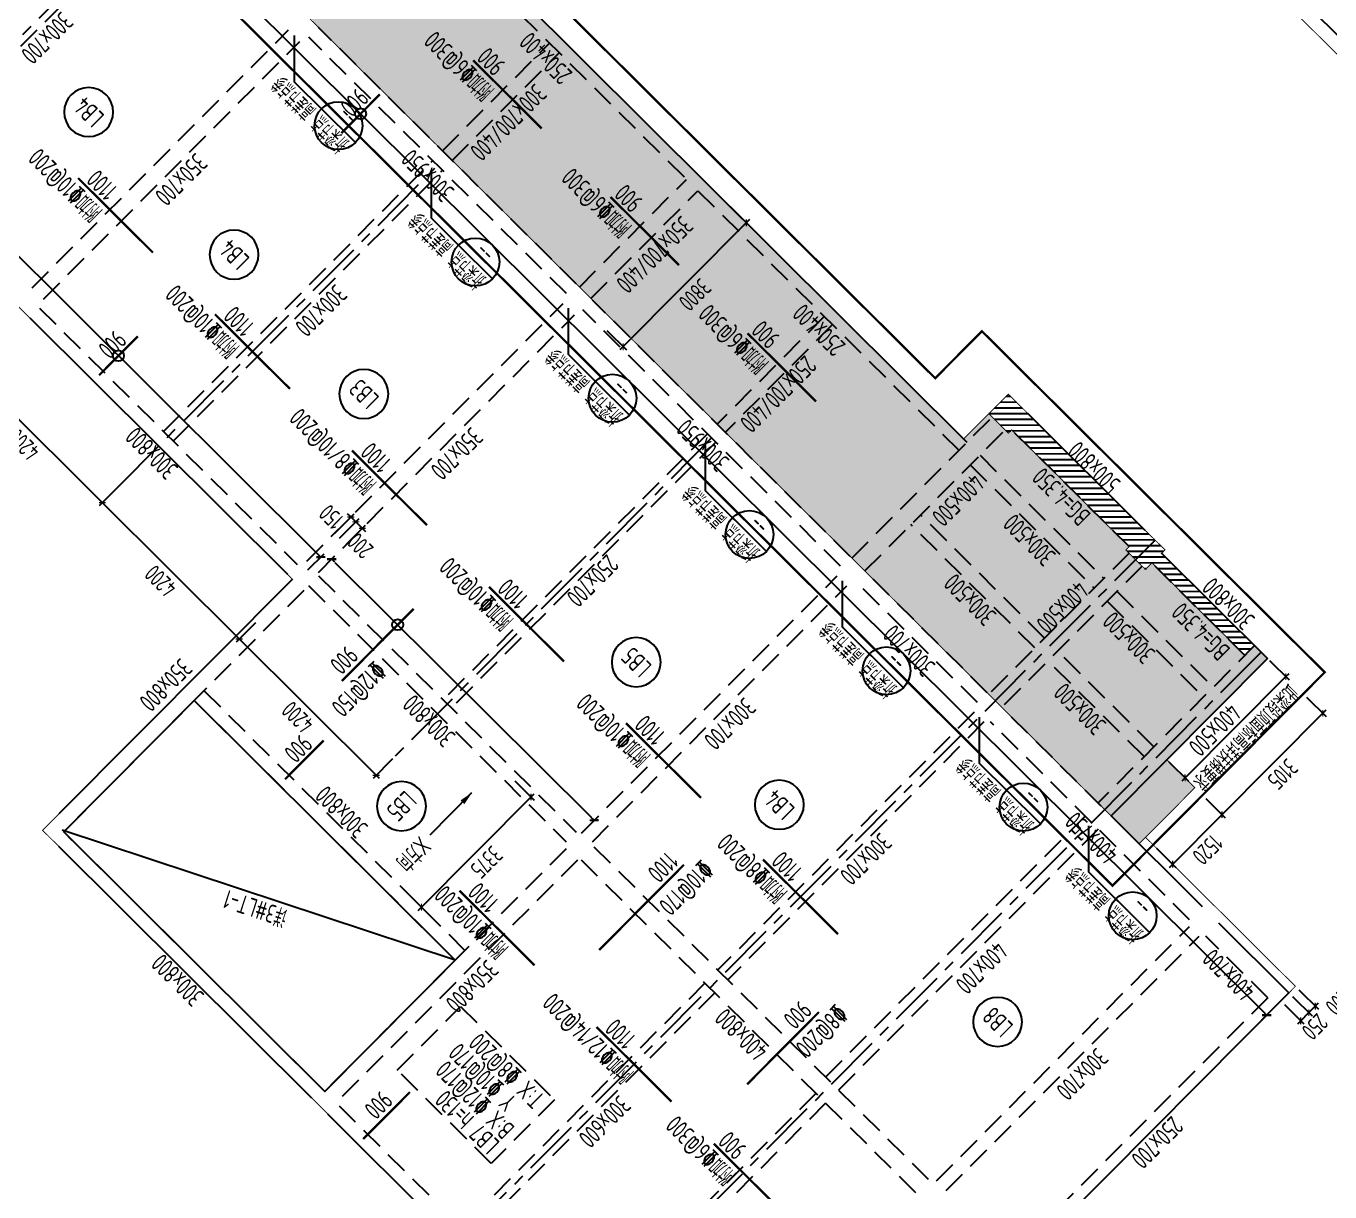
# Model space of a CAD drawing. Extents: x 517450926 to 520131079, y 3499134486 to 3500888201.
# Drawn here: x 518695561 to 518723905, y 3500083358 to 3500108693 of the extents above; entities that cross this region are included whole.
import ezdxf
from ezdxf.enums import TextEntityAlignment as Align

# ---------------------------------------------------------------- set-up
doc = ezdxf.new("R2010")
doc.units = 0
doc.header["$LTSCALE"] = 1000
doc.header["$MEASUREMENT"] = 0
doc.linetypes.add('CENTER', pattern=[2, 1.25, -0.25, 0.25, -0.25])
doc.linetypes.add('DASHED', pattern=[0.75, 0.5, -0.25])
doc.layers.get('0').update_dxf_attribs({"linetype": 'CONTINUOUS'})
doc.layers.get('Defpoints').update_dxf_attribs({"color": 2, "linetype": 'CONTINUOUS'})
for name, color, linetype in [('S_AXIS', 8, 'CENTER'), ('S_AXIS_DIMS', 3, 'CONTINUOUS'), ('S_BEAM', 4, 'DASHED'), ('S_BEAM_SECD_TEXT_HORZ', 9, 'CONTINUOUS'), ('S_BEAM_TEXT_HORZ', 7, 'CONTINUOUS'), ('S_BEAM_TEXT_VERT', 41, 'CONTINUOUS'), ('S_FLOR_TEXT', 51, 'CONTINUOUS'), ('S_INDX', 11, 'CONTINUOUS'), ('S_PLAN_HACH', 254, 'CONTINUOUS'), ('S_PLAN_REIN', 1, 'CONTINUOUS'), ('S_PLAN_THIK', 6, 'CONTINUOUS'), ('S_STAR', 243, 'CONTINUOUS')]:
    doc.layers.add(name, color=color, linetype=linetype)
doc.styles.add('TH-STYLE1', font='Tssdeng.shx', dxfattribs={"width": 0.7, "bigfont": 'Tssdchn.shx'})
doc.styles.add('TH-STYLE3', font='tssdeng.shx', dxfattribs={"width": 0.7, "bigfont": 'tssdchn.shx'})
doc.styles.add('样式 1', font='Tssdeng.shx', dxfattribs={"width": 0.7, "bigfont": 'Tssdchn.shx'})
doc.dimstyles.new('TSSD_100_100', dxfattribs={"dimtxt": 375, "dimasz": 100, "dimexe": 100, "dimexo": 0, "dimgap": 125, "dimtad": 1, "dimdec": 1, "dimdsep": 46, "dimtxsty": 'TH-STYLE3', "dimblk": 'ARCHTICK', "dimcen": -100, "dimdle": 100, "dimclrt": 7, "dimadec": 0, "dimazin": 0, "dimtfac": 1, "dimtdec": 1, "dimtix": 1, "dimtmove": 2, "dimatfit": 3, "dimldrblk": 'ARCHTICK', "dimfxl": 500, "dimfxlon": 1, "dimtolj": 1, "dimtzin": 0, "dimarcsym": 0})
doc.dimstyles.new('TSSD_100_100$0', dxfattribs={"dimtxt": 300, "dimasz": 100, "dimexe": 100, "dimexo": 250, "dimgap": 100, "dimtad": 1, "dimdec": 0, "dimzin": 0, "dimdsep": 46, "dimtxsty": 'TH-STYLE3', "dimblk": '_tsdbk', "dimcen": 0, "dimdle": 100, "dimclrt": 7, "dimadec": 1, "dimazin": 0, "dimtfac": 1, "dimtdec": 0, "dimtix": 1, "dimtmove": 2, "dimatfit": 3, "dimldrblk": '_tsdbk', "dimfxl": 1, "dimtolj": 1, "dimtzin": 0, "dimarcsym": 0})

# ---------------------------------------------------------------- blocks, each defined once
blk = doc.blocks.new('_ArchTick')
at = {"color": 0, "const_width": 0.25}
blk.add_lwpolyline([(-0.53, -0.53), (0.53, 0.53)], dxfattribs=at)
blk = doc.blocks.new('*D78')
at = {"layer": 'Defpoints', "color": 0, "linetype": 'ByBlock', "transparency": 16777216}
for p in [(518700698, 3500095878), (518700196, 3500095374), (518703676, 3500092917)]:
    blk.add_point(p, dxfattribs=at)
at = {"layer": 'S_AXIS_DIMS', "color": 0, "linetype": 'ByBlock', "lineweight": -2, "transparency": 16777216}
for p, q in [((518700549, 3500095728), (518700126, 3500095303)), ((518703245, 3500092342), (518700125, 3500095444)), ((518703527, 3500092767), (518703104, 3500092341))]:
    blk.add_line(p, q, dxfattribs=at)
at = {"layer": 'S_AXIS_DIMS', "color": 0, "linetype": 'ByBlock', "lineweight": -2, "transparency": 16777216, "xscale": 100, "yscale": 100, "zscale": 100}
for p, rotation in [((518700196, 3500095374), 135.1572922653654), ((518703174, 3500092412), 315.1572922653655)]:
    blk.add_blockref('_ArchTick', p, dxfattribs=dict(at, rotation=rotation))
at = {"layer": 'S_AXIS_DIMS', "color": 7, "linetype": 'ByBlock', "transparency": 16777216, "insert": (518701465, 3500093672), "char_height": 375, "attachment_point": 5, "rotation": 135.1573, "style": 'TH-STYLE3'}
blk.add_mtext('\\A1;4200', dxfattribs=at)
blk = doc.blocks.new('*D79')
at = {"layer": 'Defpoints', "color": 0, "linetype": 'ByBlock', "transparency": 16777216}
for p in [(518697720, 3500098840), (518697218, 3500098336), (518700698, 3500095878)]:
    blk.add_point(p, dxfattribs=at)
at = {"layer": 'S_AXIS_DIMS', "color": 0, "linetype": 'ByBlock', "lineweight": -2, "transparency": 16777216}
for p, q in [((518697571, 3500098690), (518697148, 3500098265)), ((518700267, 3500095303), (518697147, 3500098406)), ((518700549, 3500095728), (518700126, 3500095303))]:
    blk.add_line(p, q, dxfattribs=at)
at = {"layer": 'S_AXIS_DIMS', "color": 0, "linetype": 'ByBlock', "lineweight": -2, "transparency": 16777216, "xscale": 100, "yscale": 100, "zscale": 100}
for p, rotation in [((518697218, 3500098336), 135.1572922653654), ((518700196, 3500095374), 315.1572922653655)]:
    blk.add_blockref('_ArchTick', p, dxfattribs=dict(at, rotation=rotation))
at = {"layer": 'S_AXIS_DIMS', "color": 7, "linetype": 'ByBlock', "transparency": 16777216, "insert": (518698487, 3500096633), "char_height": 375, "attachment_point": 5, "rotation": 135.1573, "style": 'TH-STYLE3'}
blk.add_mtext('\\A1;4200', dxfattribs=at)
blk = doc.blocks.new('*D80')
at = {"layer": 'Defpoints', "color": 0, "linetype": 'ByBlock', "transparency": 16777216}
for p in [(518694742, 3500101802), (518694240, 3500101297), (518697720, 3500098840)]:
    blk.add_point(p, dxfattribs=at)
at = {"layer": 'S_AXIS_DIMS', "color": 0, "linetype": 'ByBlock', "lineweight": -2, "transparency": 16777216}
for p, q in [((518694593, 3500101652), (518694170, 3500101226)), ((518697289, 3500098265), (518694169, 3500101368)), ((518697571, 3500098690), (518697148, 3500098265))]:
    blk.add_line(p, q, dxfattribs=at)
at = {"layer": 'S_AXIS_DIMS', "color": 0, "linetype": 'ByBlock', "lineweight": -2, "transparency": 16777216, "xscale": 100, "yscale": 100, "zscale": 100}
for p, rotation in [((518694240, 3500101297), 135.1572922653654), ((518697218, 3500098336), 315.1572922653655)]:
    blk.add_blockref('_ArchTick', p, dxfattribs=dict(at, rotation=rotation))
at = {"layer": 'S_AXIS_DIMS', "color": 7, "linetype": 'ByBlock', "transparency": 16777216, "insert": (518695509, 3500099595), "char_height": 375, "attachment_point": 5, "rotation": 135.1573, "style": 'TH-STYLE3'}
blk.add_mtext('\\A1;4200', dxfattribs=at)
blk = doc.blocks.new('*D98')
at = {"layer": 'Defpoints', "color": 0, "linetype": 'ByBlock', "transparency": 16777216}
for p in [(518723012, 3500087684), (518722836, 3500087507), (518723445, 3500087254)]:
    blk.add_point(p, dxfattribs=at)
at = {"layer": 'S_AXIS_DIMS', "color": 0, "linetype": 'ByBlock', "lineweight": -2, "transparency": 16777216}
for p, q in [((518722914, 3500087430), (518723339, 3500087007)), ((518723090, 3500087607), (518723516, 3500087184)), ((518723269, 3500087077), (518723445, 3500087254)), ((518723445, 3500087254), (518723515, 3500087325)), ((518723269, 3500087077), (518723198, 3500087006))]:
    blk.add_line(p, q, dxfattribs=at)
at = {"layer": 'S_AXIS_DIMS', "color": 0, "linetype": 'ByBlock', "lineweight": -2, "transparency": 16777216, "xscale": 100, "yscale": 100, "zscale": 100}
for p, rotation in [((518723269, 3500087077), 45.15729226536542), ((518723445, 3500087254), 225.1572922653654)]:
    blk.add_blockref('_ArchTick', p, dxfattribs=dict(at, rotation=rotation))
at = {"layer": 'S_AXIS_DIMS', "color": 7, "linetype": 'ByBlock', "transparency": 16777216, "insert": (518723578, 3500086945), "char_height": 375, "attachment_point": 5, "rotation": 225.1573, "style": 'TH-STYLE3'}
blk.add_mtext('\\A1;250', dxfattribs=at)
blk = doc.blocks.new('*D99')
at = {"layer": 'Defpoints', "color": 0, "linetype": 'ByBlock', "transparency": 16777216}
for p in [(518720969, 3500092142), (518721559, 3500091555), (518719897, 3500091064)]:
    blk.add_point(p, dxfattribs=at)
at = {"layer": 'S_AXIS_DIMS', "color": 0, "linetype": 'ByBlock', "lineweight": -2, "transparency": 16777216}
for p, q in [((518721205, 3500091908), (518721630, 3500091485)), ((518720417, 3500090407), (518721630, 3500091626)), ((518720133, 3500090830), (518720558, 3500090407))]:
    blk.add_line(p, q, dxfattribs=at)
at = {"layer": 'S_AXIS_DIMS', "color": 0, "linetype": 'ByBlock', "lineweight": -2, "transparency": 16777216, "xscale": 100, "yscale": 100, "zscale": 100}
for p, rotation in [((518721559, 3500091555), 45.15729226536542), ((518720487, 3500090478), 225.1572922653654)]:
    blk.add_blockref('_ArchTick', p, dxfattribs=dict(at, rotation=rotation))
at = {"layer": 'S_AXIS_DIMS', "color": 7, "linetype": 'ByBlock', "transparency": 16777216, "insert": (518721245, 3500090796), "char_height": 375, "attachment_point": 5, "rotation": 225.1573, "style": 'TH-STYLE3'}
blk.add_mtext('\\A1;1520', dxfattribs=at)
blk = doc.blocks.new('*D100')
at = {"layer": 'Defpoints', "color": 0, "linetype": 'ByBlock', "transparency": 16777216}
for p in [(518702728, 3500097920), (518702228, 3500097417), (518702370, 3500097276)]:
    blk.add_point(p, dxfattribs=at)
at = {"layer": 'S_AXIS_DIMS', "color": 0, "linetype": 'ByBlock', "lineweight": -2, "transparency": 16777216}
for p, q in [((518702376, 3500097566), (518702799, 3500097991)), ((518702518, 3500097425), (518702941, 3500097850)), ((518702728, 3500097920), (518702658, 3500097991)), ((518702870, 3500097779), (518702728, 3500097920)), ((518702870, 3500097779), (518702941, 3500097709))]:
    blk.add_line(p, q, dxfattribs=at)
at = {"layer": 'S_AXIS_DIMS', "color": 0, "linetype": 'ByBlock', "lineweight": -2, "transparency": 16777216, "xscale": 100, "yscale": 100, "zscale": 100}
for p, rotation in [((518702728, 3500097920), 315.1572922653655), ((518702870, 3500097779), 135.1572922653654)]:
    blk.add_blockref('_ArchTick', p, dxfattribs=dict(at, rotation=rotation))
at = {"layer": 'S_AXIS_DIMS', "color": 7, "linetype": 'ByBlock', "transparency": 16777216, "insert": (518702826, 3500097400), "char_height": 375, "attachment_point": 5, "rotation": 135.1573, "style": 'TH-STYLE3'}
blk.add_mtext('\\A1;200', dxfattribs=at)
blk = doc.blocks.new('*D101')
at = {"layer": 'Defpoints', "color": 0, "linetype": 'ByBlock', "transparency": 16777216}
for p in [(518702622, 3500098026), (518702122, 3500097523), (518702228, 3500097417)]:
    blk.add_point(p, dxfattribs=at)
at = {"layer": 'S_AXIS_DIMS', "color": 0, "linetype": 'ByBlock', "lineweight": -2, "transparency": 16777216}
for p, q in [((518702270, 3500097671), (518702693, 3500098097)), ((518702376, 3500097566), (518702799, 3500097991)), ((518702622, 3500098026), (518702551, 3500098096)), ((518702728, 3500097920), (518702622, 3500098026)), ((518702728, 3500097920), (518702799, 3500097850))]:
    blk.add_line(p, q, dxfattribs=at)
at = {"layer": 'S_AXIS_DIMS', "color": 0, "linetype": 'ByBlock', "lineweight": -2, "transparency": 16777216, "xscale": 100, "yscale": 100, "zscale": 100}
for p, rotation in [((518702622, 3500098026), 315.1572922653655), ((518702728, 3500097920), 135.1572922653654)]:
    blk.add_blockref('_ArchTick', p, dxfattribs=dict(at, rotation=rotation))
at = {"layer": 'S_AXIS_DIMS', "color": 7, "linetype": 'ByBlock', "transparency": 16777216, "insert": (518702196, 3500098026), "char_height": 375, "attachment_point": 5, "rotation": 135.1573, "style": 'TH-STYLE3'}
blk.add_mtext('\\A1;150', dxfattribs=at)
blk = doc.blocks.new('*D133')
at = {"layer": 'Defpoints', "color": 0, "linetype": 'ByBlock', "transparency": 16777216}
for p in [(518705780, 3500092693), (518706538, 3500091940), (518703401, 3500090300)]:
    blk.add_point(p, dxfattribs=at)
at = {"layer": 'S_AXIS_DIMS', "color": 0, "linetype": 'ByBlock', "lineweight": -2, "transparency": 16777216}
for p, q in [((518706184, 3500092292), (518706609, 3500091869)), ((518704088, 3500089476), (518706609, 3500092010)), ((518703804, 3500089899), (518704229, 3500089476))]:
    blk.add_line(p, q, dxfattribs=at)
at = {"layer": 'S_AXIS_DIMS', "color": 0, "linetype": 'ByBlock', "lineweight": -2, "transparency": 16777216, "xscale": 100, "yscale": 100, "zscale": 100}
for p, rotation in [((518706538, 3500091940), 45.15729226536542), ((518704158, 3500089546), 225.1572922653654)]:
    blk.add_blockref('_ArchTick', p, dxfattribs=dict(at, rotation=rotation))
at = {"layer": 'S_AXIS_DIMS', "color": 7, "linetype": 'ByBlock', "transparency": 16777216, "insert": (518705570, 3500090523), "char_height": 375, "attachment_point": 5, "rotation": 225.1573, "style": 'TH-STYLE3'}
blk.add_mtext('\\A1;3375', dxfattribs=at)
blk = doc.blocks.new('*D142')
at = {"layer": 'Defpoints', "color": 0, "linetype": 'ByBlock', "transparency": 16777216}
for p in [(518723012, 3500087684), (518723153, 3500087826), (518723586, 3500087396)]:
    blk.add_point(p, dxfattribs=at)
at = {"layer": 'S_AXIS_DIMS', "color": 0, "linetype": 'ByBlock', "lineweight": -2, "transparency": 16777216}
for p, q in [((518723231, 3500087749), (518723657, 3500087326)), ((518723090, 3500087607), (518723516, 3500087184)), ((518723445, 3500087254), (518723586, 3500087396)), ((518723586, 3500087396), (518723656, 3500087467)), ((518723445, 3500087254), (518723374, 3500087183))]:
    blk.add_line(p, q, dxfattribs=at)
at = {"layer": 'S_AXIS_DIMS', "color": 0, "linetype": 'ByBlock', "lineweight": -2, "transparency": 16777216, "xscale": 100, "yscale": 100, "zscale": 100}
for p, rotation in [((518723586, 3500087396), 225.1572922653654), ((518723445, 3500087254), 45.15729226536542)]:
    blk.add_blockref('_ArchTick', p, dxfattribs=dict(at, rotation=rotation))
at = {"layer": 'S_AXIS_DIMS', "color": 7, "linetype": 'ByBlock', "transparency": 16777216, "insert": (518724087, 3500087475), "char_height": 375, "attachment_point": 5, "rotation": 225.1573, "style": 'TH-STYLE3'}
blk.add_mtext('\\A1;200', dxfattribs=at)
blk = doc.blocks.new('*D256')
at = {"layer": 'Defpoints', "color": 0, "transparency": 16777216}
for p in [(518722550, 3500094949), (518720361, 3500092747), (518721559, 3500091555)]:
    blk.add_point(p, dxfattribs=at)
at = {"layer": 'S_AXIS_DIMS', "color": 0, "lineweight": -2, "transparency": 16777216}
for p, q in [((518723394, 3500094110), (518723820, 3500093686)), ((518723819, 3500093828), (518721489, 3500091484)), ((518721205, 3500091908), (518721630, 3500091485))]:
    blk.add_line(p, q, dxfattribs=at)
at = {"layer": 'S_AXIS_DIMS', "color": 0, "lineweight": -2, "transparency": 16777216, "xscale": 100, "yscale": 100, "zscale": 100}
for p, rotation in [((518723749, 3500093757), 45.15729226536542), ((518721559, 3500091555), 225.1572922653654)]:
    blk.add_blockref('_ArchTick', p, dxfattribs=dict(at, rotation=rotation))
at = {"layer": 'S_AXIS_DIMS', "color": 7, "transparency": 16777216, "insert": (518722876, 3500092436), "char_height": 375, "attachment_point": 5, "rotation": 225.1573, "style": 'TH-STYLE3'}
blk.add_mtext('\\A1;3105', dxfattribs=at)
blk = doc.blocks.new('*D260')
at = {"layer": 'Defpoints', "color": 0, "transparency": 16777216}
for p in [(518710392, 3500105243), (518707712, 3500102549), (518708540, 3500101725)]:
    blk.add_point(p, dxfattribs=at)
at = {"layer": 'S_AXIS_DIMS', "color": 0, "lineweight": -2, "transparency": 16777216}
for p, q in [((518710865, 3500104772), (518711290, 3500104349)), ((518711290, 3500104490), (518708469, 3500101654)), ((518708185, 3500102078), (518708611, 3500101655))]:
    blk.add_line(p, q, dxfattribs=at)
at = {"layer": 'S_AXIS_DIMS', "color": 0, "lineweight": -2, "transparency": 16777216, "xscale": 100, "yscale": 100, "zscale": 100}
for p, rotation in [((518711219, 3500104419), 45.15729226536542), ((518708540, 3500101725), 225.1572922653654)]:
    blk.add_blockref('_ArchTick', p, dxfattribs=dict(at, rotation=rotation))
at = {"layer": 'S_AXIS_DIMS', "color": 7, "transparency": 16777216, "insert": (518710101, 3500102852), "char_height": 375, "attachment_point": 5, "rotation": 225.1573, "style": 'TH-STYLE3'}
blk.add_mtext('\\A1;3800', dxfattribs=at)
blk = doc.blocks.new('*D266')
at = {"layer": 'Defpoints', "color": 0, "transparency": 16777216}
for p in [(518669878, 3500184742), (518695991, 3500158014), (518696924, 3500157601, 0), (518691015, 3500152120, 0), (518751217, 3500103849)]:
    blk.add_point(p, dxfattribs=at)
at = {"layer": 'S_AXIS_DIMS', "color": 0, "lineweight": -2, "transparency": 16777216}
blk.add_arc((518697051, 3500157718), 1100, 135.1573, 222.8453, dxfattribs=at)
at = {"layer": 'S_AXIS_DIMS', "color": 0, "lineweight": -2, "transparency": 16777216, "xscale": 100, "yscale": 100, "zscale": 100}
for p, rotation in [((518696271, 3500158494), 45.15729226417032), ((518696244, 3500156970), 312.8453472668461)]:
    blk.add_blockref('_ArchTick', p, dxfattribs=dict(at, rotation=rotation))
at = {"layer": 'S_AXIS_DIMS', "color": 7, "transparency": 16777216, "insert": (518695638, 3500157743), "char_height": 375, "attachment_point": 5, "rotation": 89.0013, "style": 'TH-STYLE3'}
blk.add_mtext('\\A1;88°', dxfattribs=at)
blk = doc.blocks.new('*D386')
at = {"layer": 'Defpoints', "color": 0, "transparency": 16777216}
for p in [(518722550, 3500094949), (518722946, 3500094555), (518720077, 3500093029)]:
    blk.add_point(p, dxfattribs=at)
at = {"layer": 'S_AXIS_DIMS', "color": 0, "lineweight": -2, "transparency": 16777216}
for p, q in [((518722591, 3500094908), (518723017, 3500094485)), ((518720756, 3500092354), (518722946, 3500094555)), ((518722946, 3500094555), (518723016, 3500094626)), ((518720402, 3500092706), (518720827, 3500092283)), ((518720756, 3500092354), (518720686, 3500092283))]:
    blk.add_line(p, q, dxfattribs=at)
at = {"layer": 'S_AXIS_DIMS', "color": 0, "lineweight": -2, "transparency": 16777216, "xscale": 100, "yscale": 100, "zscale": 100}
for p, rotation in [((518722946, 3500094555), 225.1572922659514), ((518720756, 3500092354), 45.15729226595141)]:
    blk.add_blockref('_ArchTick', p, dxfattribs=dict(at, rotation=rotation))
at = {"layer": 'S_AXIS_DIMS', "color": 7, "transparency": 16777216, "insert": (518722073, 3500093234), "char_height": 375, "attachment_point": 5, "rotation": 225.1573, "style": 'TH-STYLE3'}
blk.add_mtext('\\A1;此梁段顶面标高详扶梯要求', dxfattribs=at)
blk = doc.blocks.new('*D498')
at = {"layer": 'Defpoints', "color": 0, "transparency": 16777216}
for p in [(518662479, 3500180254), (518666733, 3500175600), (518666797, 3500174850), (518662721, 3500168730), (518746350, 3500096842)]:
    blk.add_point(p, dxfattribs=at)
at = {"layer": 'S_AXIS_DIMS', "color": 0, "lineweight": -2, "transparency": 16777216}
blk.add_arc((518666889, 3500175868), 1022, 239.7176, 315.1573, dxfattribs=at)
at = {"layer": 'S_AXIS_DIMS', "color": 0, "lineweight": -2, "transparency": 16777216, "xscale": 100, "yscale": 100, "zscale": 100}
for p, rotation in [((518667613, 3500175147), 45.15729226334187), ((518666374, 3500174986), 149.7175679383983)]:
    blk.add_blockref('_ArchTick', p, dxfattribs=dict(at, rotation=rotation))
at = {"layer": 'S_AXIS_DIMS', "color": 7, "transparency": 16777216, "insert": (518667062, 3500174545), "char_height": 375, "attachment_point": 5, "rotation": 187.4374, "style": 'TH-STYLE3'}
blk.add_mtext('\\A1;75°', dxfattribs=at)
blk = doc.blocks.new('*D499')
at = {"layer": 'Defpoints', "color": 0, "transparency": 16777216}
for p in [(518668402, 3500186210), (518670997, 3500183206), (518671114, 3500182976), (518667305, 3500175877), (518752273, 3500102798)]:
    blk.add_point(p, dxfattribs=at)
at = {"layer": 'S_AXIS_DIMS', "color": 0, "lineweight": -2, "transparency": 16777216}
blk.add_arc((518671139, 3500183488), 512, 243.2611, 315.1573, dxfattribs=at)
at = {"layer": 'S_AXIS_DIMS', "color": 0, "lineweight": -2, "transparency": 16777216, "xscale": 100, "yscale": 100, "zscale": 100}
for p, rotation in [((518671502, 3500183127), 45.15729226431507), ((518670908, 3500183030), 153.2610552557729)]:
    blk.add_blockref('_ArchTick', p, dxfattribs=dict(at, rotation=rotation))
at = {"layer": 'S_AXIS_DIMS', "color": 7, "transparency": 16777216, "insert": (518671271, 3500182674), "char_height": 375, "attachment_point": 5, "rotation": 189.2092, "style": 'TH-STYLE3'}
blk.add_mtext('\\A1;72°', dxfattribs=at)
blk = doc.blocks.new('B-Num')
blk.add_circle((29, 399), 400)
at = {"style": 'TH-STYLE1', "width": 0.7, "flags": 8}
blk.add_attdef('LBN', text='', height=250, dxfattribs=at).set_placement((29, 278), align=Align.CENTER)
blk = doc.blocks.new('20200822.1758407')
at = {"layer": 'S_FLOR_TEXT'}
blk.add_line((-518314463, -3500149543), (-518314463, -3500150832), dxfattribs=at)
blk.add_lwpolyline([(-518314463, -3500150832, 0, 116, 0), (-518314463, -3500150536, 116, 116, 0)], format="xyseb", dxfattribs=at)
at = {"layer": 'S_FLOR_TEXT', "style": 'TH-STYLE3', "width": 0.7}
blk.add_text('X方向', height=400, rotation=90, dxfattribs=at).set_placement((-518314307, -3500149370))
blk = doc.blocks.new('_tsdbk')
blk.add_line((-1, 0), (0, 0))
at = {"const_width": 0.5}
blk.add_lwpolyline([(-0.7, -0.7), (0.7, 0.7)], dxfattribs=at)
blk = doc.blocks.new('*D502')
at = {"layer": 'Defpoints', "color": 0, "transparency": 16777216}
for p in [(518701749, 3500096652), (518707912, 3500091433), (518707457, 3500090975)]:
    blk.add_point(p, dxfattribs=at)
at = {"layer": 'S_FLOR_TEXT', "color": 0, "lineweight": -2, "transparency": 16777216}
for p, q in [((518701926, 3500096829), (518702275, 3500097181)), ((518702276, 3500097039), (518707842, 3500091504)), ((518707633, 3500091153), (518707983, 3500091504))]:
    blk.add_line(p, q, dxfattribs=at)
at = {"layer": 'S_FLOR_TEXT', "color": 0, "lineweight": -2, "transparency": 16777216, "xscale": 100, "yscale": 100, "zscale": 100}
for p, rotation in [((518702205, 3500097110), 135.1572922868484), ((518707912, 3500091433), 315.1572922868484)]:
    blk.add_blockref('_tsdbk', p, dxfattribs=dict(at, rotation=rotation))
blk = doc.blocks.new('*D515')
at = {"layer": 'Defpoints', "color": 0, "transparency": 16777216}
for p in [(518675561, 3500122506), (518701967, 3500097155), (518701512, 3500096697)]:
    blk.add_point(p, dxfattribs=at)
at = {"layer": 'S_FLOR_TEXT', "color": 0, "lineweight": -2, "transparency": 16777216}
for p, q in [((518675737, 3500122683), (518676087, 3500123035)), ((518676087, 3500122893), (518701896, 3500097225)), ((518701688, 3500096874), (518702038, 3500097226))]:
    blk.add_line(p, q, dxfattribs=at)
at = {"layer": 'S_FLOR_TEXT', "color": 0, "lineweight": -2, "transparency": 16777216, "xscale": 100, "yscale": 100, "zscale": 100}
for p, rotation in [((518676016, 3500122964), 135.157292301789), ((518701967, 3500097155), 315.157292301789)]:
    blk.add_blockref('_tsdbk', p, dxfattribs=dict(at, rotation=rotation))
blk = doc.blocks.new('*D516')
at = {"layer": 'Defpoints', "color": 0, "transparency": 16777216}
for p in [(518688891, 3500119742), (518722529, 3500087199), (518722074, 3500086741)]:
    blk.add_point(p, dxfattribs=at)
at = {"layer": 'S_FLOR_TEXT', "color": 0, "lineweight": -2, "transparency": 16777216}
for p, q in [((518689067, 3500119920), (518689416, 3500120271)), ((518689417, 3500120130), (518722458, 3500087269)), ((518722250, 3500086918), (518722600, 3500087270))]:
    blk.add_line(p, q, dxfattribs=at)
at = {"layer": 'S_FLOR_TEXT', "color": 0, "lineweight": -2, "transparency": 16777216, "xscale": 100, "yscale": 100, "zscale": 100}
for p, rotation in [((518689346, 3500120200), 135.1572875488), ((518722529, 3500087199), 315.1572875488)]:
    blk.add_blockref('_tsdbk', p, dxfattribs=dict(at, rotation=rotation))
blk = doc.blocks.new('A$C0E3F70FF')
at = {"layer": 'S_INDX'}
for points in [[(-1543, 707), (-2583, 707)], [(0, 0), (-707, 707), (-1607, 707)]]:
    blk.add_lwpolyline(points, dxfattribs=at)
blk.add_circle((-2063, 707), 520, dxfattribs=at)
at = {"layer": 'S_INDX', "style": 'TH-STYLE3'}
for s, width, p in [('折梁节点', 0.5, (-2063, 967)), ('--', 0.65, (-2063, 447))]:
    blk.add_text(s, height=390, dxfattribs=dict(at, width=width)).set_placement(p, align=Align.MIDDLE_CENTER)
at = {"layer": 'S_INDX', "style": 'TH-STYLE3', "width": 0.5}
blk.add_text('高差节点参', height=390, dxfattribs=at).set_placement((-1478, 772))

msp = doc.modelspace()

# ---------------------------------------------------------------- hatches: boundary and pattern name
at = {"layer": 'S_PLAN_HACH', "transparency": 33554559}
h = msp.add_hatch(dxfattribs=at)
h.set_pattern_fill('ANGLE', color=256, scale=2000)
h.set_pattern_definition([(135.1573, (518725279.84, 3500117796.8), (-387.8396, -389.975), [400, -150]), (225.1573, (518725279.84, 3500117796.8), (389.975, -387.8396), [400, -150])])
h.paths.add_polyline_path([(518692545.0679, 3500122991.5894), (518694907.3636, 3500125366.8912), (518688525.9558, 3500131713.3575), (518683660.3317, 3500126820.9448), (518683873.0453, 3500126609.3959), (518683873.0453, 3500126609.3959), (518689616.3123, 3500120897.5763), (518719756.4104, 3500090922.5108), (518720969.2906, 3500092142.0687), (518720360.9297, 3500092747.0985), (518722338.9117, 3500094735.9706), (518722550.4606, 3500094948.6842), (518722266.8425, 3500095230.7494), (518722055.2936, 3500095018.0358), (518720034.5145, 3500097027.7501), (518719893.5181, 3500096885.9775), (518719468.0909, 3500097309.0752), (518719538.6072, 3500097379.9798), (518716986.0441, 3500099918.5663), (518716915.5278, 3500099847.6617), (518716490.1006, 3500100270.7595), (518715943.5631, 3500099721.213)])
h = msp.add_hatch(dxfattribs=at)
h.set_pattern_fill('ANSI31', color=256, scale=1000)
h.set_pattern_definition([(180.1573, (518725279.84, 3500117796.79), (0.34316, -124.9995), [])])
h.paths.add_polyline_path([(518719538.6072, 3500097379.9798), (518719468.0909, 3500097309.0752), (518719893.5181, 3500096885.9775), (518720034.5145, 3500097027.7501), (518722055.2936, 3500095018.0358), (518722266.8425, 3500095230.7494), (518720246.0633, 3500097240.4637), (518720316.616, 3500097311.4048), (518719891.1888, 3500097734.5025), (518717338.6256, 3500100273.089), (518716913.1984, 3500100696.1869), (518716490.1005, 3500100270.7596), (518716915.5278, 3500099847.6617), (518716986.0441, 3500099918.5663)])

# ---------------------------------------------------------------- linework, layer by layer
at = {"layer": 'S_AXIS'}
for p, q in [((518691614.9025, 3500104613.5253), (518698551.4479, 3500111588.261)), ((518697570.8831, 3500098690.1568), (518704507.4285, 3500105664.8925)), ((518710463.4092, 3500099741.5239), (518703526.8638, 3500092766.7882)), ((518720103.901, 3500097522.9548), (518704459.3837, 3500081792.3041)), ((518722408.6515, 3500095089.7168), (518706834.6868, 3500079430.007))]:
    msp.add_line(p, q, dxfattribs=at)
at = {"layer": 'S_BEAM', "linetype": 'Continuous'}
for p, q in [((518692332.3543, 3500123203.1383), (518716014.4676, 3500099650.6967)), ((518710224.8061, 3500122262.3048), (518724405.7123, 3500108159.0463)), ((518695642.2966, 3500102352.4944), (518701243.7545, 3500096781.7074)), ((518719891.1887, 3500097734.5024), (518717338.6255, 3500100273.0889)), ((518722550.4606, 3500094948.6842), (518720246.0633, 3500097240.4637)), ((518701350.1113, 3500096675.9329), (518696272.9402, 3500091570.8086)), ((518722550.4606, 3500094948.6842), (518719148.0495, 3500091527.5406)), ((518721133.3764, 3500089553.0844), (518719148.0495, 3500091527.5406)), ((518701769.9825, 3500085398.6918), (518696274.8814, 3500090863.7044)), ((518723012.3465, 3500087684.4027), (518721487.899, 3500089200.503)), ((518723012.3465, 3500087684.4027), (518711306.642, 3500075914.2505)), ((518709427.6719, 3500077782.9322), (518702124.5052, 3500085046.1103))]:
    msp.add_line(p, q, dxfattribs=at)
at = {"layer": 'S_BEAM'}
for p, q in [((518692804.9506, 3500105597.4086), (518698657.8047, 3500111482.4866)), ((518704192.1077, 3500111055.7364), (518709917.6486, 3500105361.5457)), ((518707519.7064, 3500103092.2125), (518701918.2484, 3500108662.9996)), ((518695693.5338, 3500103006.7113), (518701264.3227, 3500108608.1712)), ((518695941.6996, 3500102759.9043), (518701512.4886, 3500108361.3642)), ((518707308.1575, 3500102879.4989), (518701706.6996, 3500108450.286)), ((518704612.6206, 3500105983.3805), (518706939.6583, 3500108323.23)), ((518704825.3342, 3500105771.8316), (518707152.3719, 3500108111.6812)), ((518698548.2176, 3500099885.5889), (518704401.0717, 3500105770.6669)), ((518698760.9312, 3500099674.0401), (518704613.7853, 3500105559.118)), ((518707590.6109, 3500103021.6962), (518709917.6486, 3500105361.5457)), ((518707838.7768, 3500102774.8892), (518710165.8144, 3500105114.7387)), ((518710165.8144, 3500105114.7387), (518715838.1769, 3500099473.4354)), ((518713475.6889, 3500097168.8421), (518707874.2291, 3500102739.6311)), ((518695853.8454, 3500102565.208), (518701455.3034, 3500096994.421)), ((518701667.2405, 3500097065.7137), (518707238.0295, 3500102667.1736)), ((518701915.4064, 3500096818.9067), (518707486.1953, 3500102420.3665)), ((518713264.1401, 3500096956.1285), (518707662.6802, 3500102526.9175)), ((518712913.365, 3500102382.2324), (518710586.3274, 3500100042.3829)), ((518713090.6264, 3500102205.9417), (518710763.5887, 3500099866.0922)), ((518713511.1393, 3500097133.5858), (518716561.0051, 3500100200.2432)), ((518713794.7574, 3500096851.5207), (518716844.6232, 3500099918.1781)), ((518719538.6072, 3500097379.9798), (518716986.0441, 3500099918.5663)), ((518710374.7785, 3500099829.6693), (518704627.7007, 3500094050.95)), ((518710552.0398, 3500099653.3786), (518704804.962, 3500093874.6592)), ((518716298.0858, 3500099368.6315), (518718992.4567, 3500096689.0137)), ((518716086.5369, 3500099155.9179), (518718780.9078, 3500096476.3001)), ((518717490.4596, 3500095178.7471), (518714796.0887, 3500097858.365)), ((518717702.0085, 3500095391.4607), (518715007.6376, 3500098071.0786)), ((518719538.9942, 3500097238.5602), (518716489.1283, 3500094171.9028)), ((518722055.2936, 3500095018.0358), (518720034.5145, 3500097027.7501)), ((518701915.6023, 3500096748.1982), (518707517.0603, 3500091177.4111)), ((518707658.4811, 3500091177.7993), (518713194.0101, 3500096743.805)), ((518716453.6761, 3500094207.161), (518713830.2116, 3500096816.2606)), ((518719822.6123, 3500096956.495), (518716772.7464, 3500093889.8376)), ((518701704.0535, 3500096535.4846), (518707305.5114, 3500090964.6975)), ((518707871.1947, 3500090966.2505), (518713406.7237, 3500096532.2562)), ((518716242.1272, 3500093994.4474), (518713618.6627, 3500096603.547)), ((518701598.2772, 3500096429.1259), (518696521.106, 3500091324.0015)), ((518719064.5259, 3500096194.2349), (518721156.2109, 3500094114.003)), ((518719276.0748, 3500096406.9485), (518721367.7598, 3500094326.7166)), ((518720077.3116, 3500093029.1637), (518717985.6266, 3500095109.3956)), ((518722266.8425, 3500095230.7494), (518718864.4314, 3500091809.6058)), ((518719865.7627, 3500092816.4501), (518717774.0778, 3500094896.682)), ((518699429.9031, 3500094248.8134), (518705102.2656, 3500088607.5101)), ((518699218.3542, 3500094036.0999), (518704890.7167, 3500088394.7965)), ((518716171.9991, 3500093782.122), (518710601.212, 3500088180.6641)), ((518718935.3359, 3500091739.0895), (518716808.1987, 3500093854.5795)), ((518716384.7127, 3500093570.5732), (518710813.9256, 3500087969.1152)), ((518720851.3112, 3500089269.4663), (518716526.1335, 3500093570.9614)), ((518718582.3662, 3500091525.9876), (518712941.0628, 3500085853.6251)), ((518701981.5314, 3500085611.4054), (518696486.4303, 3500091076.418)), ((518718865.9844, 3500091243.9225), (518713224.681, 3500085571.56)), ((518702193.4685, 3500085682.6982), (518707305.8997, 3500090823.2767)), ((518707906.8411, 3500090860.2819), (518715210.0078, 3500083597.1038)), ((518702441.6344, 3500085435.8911), (518707554.0655, 3500090576.4697)), ((518707624.7759, 3500090576.6638), (518714927.9427, 3500083313.4857)), ((518715351.4287, 3500083597.492), (518720851.6994, 3500089128.0455)), ((518715564.1423, 3500083385.9432), (518721064.413, 3500088916.4966)), ((518722553.02, 3500087577.0753), (518721205.8339, 3500088916.8848)), ((518710319.1469, 3500087897.0459), (518705030.425, 3500082579.2061)), ((518710531.8605, 3500087685.4971), (518705243.1386, 3500082367.6572)), ((518722553.02, 3500087577.0753), (518716894.0875, 3500081886.9867)), ((518712729.9022, 3500085499.4907), (518707441.1803, 3500080181.6509)), ((518709639.2208, 3500077995.6458), (518702336.0541, 3500085258.8239)), ((518712942.6158, 3500085287.9419), (518707653.8939, 3500079970.102))]:
    msp.add_line(p, q, dxfattribs=at)
at = {"layer": 'S_FLOR_TEXT', "linetype": 'CENTER', "const_width": 50}
msp.add_lwpolyline([(518719178.9066, 3500090012.8829), (518723791.2876, 3500094650.6582), (518716339.6277, 3500102061.5165), (518715324.2661, 3500101040.5647), (518694227.9946, 3500122021.3232), (518697046.2229, 3500124855.0677), (518688384.1367, 3500133469.7244), (518683833.5762, 3500128894.11), (518633623.7106, 3500178829.0505), (518629601.0952, 3500174784.2879), (518681454.4519, 3500123214.8552), (518689438.008, 3500119590.9347), (518719178.9066, 3500090012.8829)], dxfattribs=at)
at = {"layer": 'S_FLOR_TEXT', "linetype": 'DASHED'}
msp.add_lwpolyline([(518705671.6145, 3500083974.2461), (518703630.5347, 3500086004.15), (518705007.7143, 3500087388.9118), (518707048.7941, 3500085359.0079)], close=True, dxfattribs=at)
at = {"layer": 'S_FLOR_TEXT'}
for centre in [(518702832.7916, 3500106787.2595), (518697569.431, 3500101528.4133), (518703640.0777, 3500095682.1324)]:
    msp.add_circle(centre, 120, dxfattribs=at)
at = {"layer": 'S_PLAN_REIN', "const_width": 50}
for points in [[(518705279.7598, 3500107949.5356), (518706768.7561, 3500106468.6924)], [(518702413.3215, 3500106365.4799), (518703252.2618, 3500107209.0391)], [(518696689.8109, 3500105391.134), (518698320.6163, 3500103769.2581)], [(518708267.2705, 3500104978.3832), (518709756.2668, 3500103497.5399)], [(518699667.8012, 3500102429.4498), (518701298.6066, 3500100807.5739)], [(518697149.9608, 3500101106.6337), (518697988.9011, 3500101950.1928)], [(518711245.2625, 3500102016.6971), (518712734.2589, 3500100535.8538)], [(518702645.7915, 3500099467.7655), (518704276.5969, 3500097845.8896)], [(518705623.7819, 3500096506.0812), (518707254.5872, 3500094884.2053)], [(518702425.3308, 3500094460.6975), (518703985.5041, 3500096029.4605)], [(518708601.7722, 3500093544.3969), (518710232.5775, 3500091922.5211)], [(518701192.2771, 3500092326.5335), (518702031.2174, 3500093170.0926)], [(518708019.4606, 3500088615.1291), (518709861.699, 3500090467.5103)], [(518711579.7612, 3500090582.7139), (518713210.5666, 3500088960.8381)], [(518704982.6226, 3500089905.3215), (518706613.428, 3500088283.4457)], [(518711236.6274, 3500085697.6473), (518712796.8007, 3500087266.4104)], [(518707960.6116, 3500086943.6386), (518709591.417, 3500085321.7627)], [(518702888.4708, 3500084505.0027), (518703906.785, 3500085528.9234)], [(518710513.176, 3500084405.0508), (518711860.3633, 3500083065.2401)]]:
    msp.add_lwpolyline(points, dxfattribs=at)
at = {"layer": 'S_PLAN_THIK', "const_width": 20}
for points in [[(518727492.3889, 3500104243.0626), (518727104.5493, 3500103853.0877), (518738768.3446, 3500092253.1576), (518745961.0064, 3500099485.4198), (518745145.9569, 3500100296.7117), (518756886.5669, 3500112101.9616), (518724908.6234, 3500143904.8094), (518725649.0444, 3500144649.307), (518718629.4959, 3500151630.4199), (518713781.5008, 3500146755.7334), (518709137.254, 3500151374.5505), (518713808.9584, 3500156071.9757), (518677754.0043, 3500191929.5103), (518669990.1605, 3500184122.9214), (518661386.2822, 3500168153.7529), (518675666.2237, 3500153952.0015), (518676794.4843, 3500155086.474), (518687855.5912, 3500144085.9325), (518687503.0097, 3500143731.4098), (518709660.6757, 3500121695.0685), (518710013.2572, 3500122049.5911), (518724194.1634, 3500107946.3327), (518724194.1634, 3500107946.3327), (518724194.1634, 3500107946.3327)], [(518688455.4395, 3500131642.4529), (518683660.3317, 3500126820.9448), (518689616.3123, 3500120897.5763), (518689616.3123, 3500120897.5763), (518719756.4104, 3500090922.5108), (518720969.2906, 3500092142.0687), (518720360.9297, 3500092747.0985), (518722338.9117, 3500094735.9706)], [(518720246.0633, 3500097240.4637), (518722550.4606, 3500094948.6842), (518720360.9297, 3500092747.0985), (518720969.2906, 3500092142.0687), (518719897.443, 3500091064.3199), (518723153.379, 3500087826.2117), (518711306.642, 3500075914.2505), (518695920.3587, 3500091216.2859), (518701350.1113, 3500096675.9329), (518677384.3798, 3500120510.4397), (518683660.3317, 3500126820.9448)], [(518716490.1006, 3500100270.7595), (518715943.5631, 3500099721.213), (518692545.0679, 3500122991.5894), (518694836.8473, 3500125295.9866)], [(518719538.6072, 3500097379.9798), (518719468.0909, 3500097309.0752), (518719893.5181, 3500096885.9775), (518720034.5145, 3500097027.7501), (518722055.2936, 3500095018.0358), (518722266.8425, 3500095230.7494), (518720246.0633, 3500097240.4637), (518720316.616, 3500097311.4048), (518719891.1888, 3500097734.5025), (518717338.6256, 3500100273.089), (518716913.1984, 3500100696.1869), (518716490.1005, 3500100270.7596), (518716915.5278, 3500099847.6617), (518716986.0441, 3500099918.5663), (518719538.6072, 3500097379.9798)]]:
    msp.add_lwpolyline(points, dxfattribs=at)
at = {"layer": 'S_STAR'}
msp.add_line((518704890.7167, 3500088394.7965), (518696344.6212, 3500091217.4506), dxfattribs=at)
msp.add_lwpolyline([(518704890.7167, 3500088394.7965), (518699218.3542, 3500094036.0999), (518696380.0735, 3500091182.1925), (518702052.4359, 3500085540.8891)], close=True, dxfattribs=at)

# ---------------------------------------------------------------- block references
at = {"layer": 'S_FLOR_TEXT'}
ref = msp.add_blockref('B-Num', (518697269.724, 3500107229.2867), dxfattribs=dict(at, xscale=-1.333333333333333, yscale=1.333333333333333, zscale=1.333333333333333, rotation=135.157292271626))
ref.add_attrib('LBN', 'LB4', dxfattribs={"layer": '0', "height": 400, "rotation": 135.15728937, "style": 'TH-STYLE3', "width": 0.7, "flags": 8}).set_placement((518696922.1645, 3500106824.7539), align=Align.MIDDLE)
ref = msp.add_blockref('B-Num', (518700430.0466, 3500104130.2361), dxfattribs=dict(at, xscale=-1.333333333333333, yscale=1.333333333333333, zscale=1.333333333333333, rotation=135.157292271626))
ref.add_attrib('LBN', 'LB4', dxfattribs={"layer": '0', "height": 400, "rotation": 135.15728937, "style": 'TH-STYLE3', "width": 0.7, "flags": 8}).set_placement((518700082.4871, 3500103725.7032), align=Align.MIDDLE)
ref = msp.add_blockref('B-Num', (518703251.878, 3500101102.227), dxfattribs=dict(at, xscale=-1.333333333333333, yscale=1.333333333333333, zscale=1.333333333333333, rotation=135.157292271626))
ref.add_attrib('LBN', 'LB3', dxfattribs={"layer": '0', "height": 400, "rotation": 135.15728937, "style": 'TH-STYLE3', "width": 0.7, "flags": 8}).set_placement((518702904.3185, 3500100697.6942), align=Align.MIDDLE)
ref = msp.add_blockref('B-Num', (518709173.5309, 3500095275.1318), dxfattribs=dict(at, xscale=-1.333333333333333, yscale=1.333333333333333, zscale=1.333333333333333, rotation=135.157292271626))
ref.add_attrib('LBN', 'LB5', dxfattribs={"layer": '0', "height": 400, "rotation": 135.15728937, "style": 'TH-STYLE3', "width": 0.7, "flags": 8}).set_placement((518708825.9714, 3500094870.5989), align=Align.MIDDLE)
ref = msp.add_blockref('B-Num', (518703317.808, 3500092089.1704), dxfattribs=dict(at, xscale=-1.333333333333334, yscale=1.333333333333333, zscale=1.333333333333333, rotation=225.1572923086519))
ref.add_attrib('LBN', 'LB5', dxfattribs={"layer": '0', "height": 400, "rotation": 225.15729297, "style": 'TH-STYLE3', "width": 0.7, "flags": 8}).set_placement((518703722.3409, 3500091741.6109), align=Align.MIDDLE)
ref = msp.add_blockref('B-Num', (518712282.851, 3500092176.0758), dxfattribs=dict(at, xscale=-1.333333333333333, yscale=1.333333333333333, zscale=1.333333333333333, rotation=135.157292271626))
ref.add_attrib('LBN', 'LB4', dxfattribs={"layer": '0', "height": 400, "rotation": 135.15728937, "style": 'TH-STYLE3', "width": 0.7, "flags": 8}).set_placement((518711935.2914, 3500091771.5429), align=Align.MIDDLE)
at = {"layer": 'S_FLOR_TEXT', "rotation": 135.157292271626}
msp.add_blockref('20200822.1758407', (-2316979771.7353, 1383822637.2877), dxfattribs=at)
at = {"layer": 'S_FLOR_TEXT'}
ref = msp.add_blockref('B-Num', (518717028.7663, 3500087456.1468), dxfattribs=dict(at, xscale=-1.333333333333333, yscale=1.333333333333333, zscale=1.333333333333333, rotation=135.157292271626))
ref.add_attrib('LBN', 'LB8', dxfattribs={"layer": '0', "height": 400, "rotation": 135.15728937, "style": 'TH-STYLE3', "width": 0.7, "flags": 8}).set_placement((518716681.2068, 3500087051.6139), align=Align.MIDDLE)
at = {"layer": 'S_INDX', "rotation": 135.1572922454761}
for p in [(518701388.4057, 3500108484.7677), (518704366.396, 3500105523.0834), (518707344.3863, 3500102561.3991), (518710322.3766, 3500099599.7149), (518713300.3669, 3500096638.0306), (518716278.3559, 3500093676.3476), (518718653.659, 3500091314.0505)]:
    msp.add_blockref('A$C0E3F70FF', p, dxfattribs=at)

# ---------------------------------------------------------------- texts
at = {"layer": 'S_BEAM_SECD_TEXT_HORZ', "linetype": 'Continuous', "width": 0.7}
for s, rotation, style, p in [('300x700', 225.15729781, '样式 1', (518695876.328, 3500108572.078)), ('250x400', 135.15728815, 'TH-STYLE3', (518706997.3071, 3500108133.0266)), ('300x700/400', 225.15729781, '样式 1', (518705903.0408, 3500106738.6354)), ('300x700', 225.15729781, '样式 1', (518701832.3086, 3500102648.7094)), ('250x400', 135.15728815, 'TH-STYLE3', (518712935.5616, 3500102227.2871)), ('250x700/400', 225.15729781, '样式 1', (518711771.8365, 3500100832.4598)), ('300x500', 135.15729297, '样式 1', (518717509.9605, 3500097667.5566)), ('250x700', 225.15729781, '样式 1', (518707737.4702, 3500096775.8816)), ('300x500', 135.15729297, '样式 1', (518716219.9283, 3500096370.422)), ('300x800', 135.15728815, '样式 1', (518721838.2826, 3500096282.1401)), ('BG=4.350', 135.15728815, '样式 1', (518721235.3815, 3500095675.9196, 0)), ('300x500', 135.15729297, '样式 1', (518719672.4828, 3500095544.6195)), ('300x500', 135.15729297, '样式 1', (518718608.6428, 3500093994.7869)), ('400x500', 225.15729781, '样式 1', (518721262.3332, 3500093536.484)), ('300x800', 135.15728815, 'TH-STYLE3', (518702558.6221, 3500091757.7629)), ('400x700', 225.15729781, '样式 1', (518716193.8069, 3500088365.8478)), ('250x700', 225.15729781, '样式 1', (518720011.6159, 3500084568.9433))]:
    msp.add_text(s, height=400, rotation=rotation, dxfattribs=dict(at, style=style)).set_placement(p, align=Align.CENTER)
at = {"layer": 'S_BEAM_TEXT_HORZ', "linetype": 'Continuous', "style": '样式 1', "width": 0.7}
for s, p in [('300x950', (518704429.4825, 3500105586.5183)), ('300x950', (518710409.608, 3500099722.8785)), ('300x800', (518698429.1135, 3500099553.1133)), ('500x800', (518718915.943, 3500099239.2955)), ('BG=4.350', (518718204.7104, 3500098607.0522, 0)), ('300x700', (518714894.3189, 3500095262.7237)), ('300x800', (518704458.5878, 3500093739.096)), ('400x750', (518718862.2336, 3500091186.5769)), ('300x800', (518698993.9635, 3500088102.574)), ('400x700', (518721844.4562, 3500088211.8179)), ('400x800', (518711247.8908, 3500086916.4506))]:
    msp.add_text(s, height=400, rotation=135.15728815, dxfattribs=at).set_placement(p, align=Align.CENTER)
at = {"layer": 'S_BEAM_TEXT_VERT', "linetype": 'Continuous', "style": '样式 1', "width": 0.7}
for s, p in [('350x700', (518698790.344, 3500105497.7306)), ('350x700/400', (518709083.2717, 3500103864.2813)), ('350x700', (518704781.7769, 3500099539.1039)), ('400x500', (518717951.4613, 3500096200.7709)), ('350x800', (518698455.9346, 3500094512.2716)), ('300x700', (518710719.9343, 3500093668.7197)), ('300x700', (518713674.5897, 3500090730.2425)), ('350x800', (518705114.0832, 3500087961.099)), ('300x700', (518718377.6237, 3500086052.9601)), ('300x600', (518707998.0282, 3500085022.4278))]:
    msp.add_text(s, height=400, rotation=225.15729781, dxfattribs=at).set_placement(p, align=Align.CENTER)
msp.add_text('400x500', height=400, rotation=225.15729781, dxfattribs=at).set_placement((518715597.15, 3500098617.0894), align=Align.BOTTOM_CENTER)
at = {"layer": 'S_FLOR_TEXT', "style": 'TH-STYLE3', "width": 0.7}
for s, rotation, p in [('附加%%1326@300', 135.15728815, (518705764.145, 3500107319.1671)), ('900', 135.15728815, (518706013.6506, 3500107864.3831)), ('900', 225.15729297, (518702758.1823, 3500107370.688)), ('附加%%13210@200', 135.15728815, (518697245.1006, 3500104690.2492)), ('1100', 135.15728815, (518697575.6283, 3500105154.8867)), ('附加%%1326@300', 135.15728815, (518708751.6556, 3500104348.0146)), ('900', 135.15728815, (518709001.1612, 3500104893.2306)), ('附加%%13210@200', 135.15728815, (518700223.0909, 3500101728.5649)), ('1100', 135.15728815, (518700553.6186, 3500102193.2024)), ('附加%%1326@300', 135.15728815, (518711729.6477, 3500101386.3286)), ('900', 135.15728815, (518711979.1533, 3500101931.5446)), ('900', 225.15729297, (518697494.8217, 3500102111.8418)), ('附加%%1328/10@200', 135.15728815, (518703201.0812, 3500098766.8806)), ('1100', 135.15728815, (518703531.609, 3500099231.5181)), ('附加%%13210@200', 135.15728815, (518706179.0715, 3500095805.1964)), ('1100', 135.15728815, (518706509.5993, 3500096269.8338)), ('900', 225.15729297, (518702531.2222, 3500095254.6235)), ('%%13212@150', 225.15729297, (518703144.8594, 3500094911.8421)), ('附加%%13210@200', 135.15728815, (518709157.0619, 3500092843.5121)), ('1100', 135.15728815, (518709487.5896, 3500093308.1496)), ('900', 225.15729297, (518701537.138, 3500093331.7416)), ('附加%%1328@200', 135.15728815, (518712135.0509, 3500089881.8291)), ('1100', 225.15729297, (518709486.784, 3500090777.9829)), ('%%13210@170', 225.15729297, (518710259.1142, 3500090591.7239)), ('1100', 135.15728815, (518712465.5786, 3500090346.4666)), ('附加%%13210@200', 135.15728815, (518706071.5405, 3500088673.7303)), ('1100', 135.15728815, (518705868.44, 3500089669.0742)), ('附加%%13212/14@200', 135.15728815, (518708797.4011, 3500085962.7952)), ('900', 225.15729297, (518712390.1101, 3500087544.9325)), ('%%1328@200', 225.15729297, (518713178.5104, 3500087453.5722)), ('1100', 135.15728815, (518708846.429, 3500086707.3912)), ('T:X %%1328@200', 135.15728815, (518706862.0518, 3500085420.1628)), ('Y %%13210@170', 135.15728815, (518706261.2395, 3500085362.1749)), ('B:X %%13212@170', 135.15728815, (518706204.4937, 3500084758.9844)), ('900', 225.15729297, (518703280.4715, 3500085586.6134)), ('LB7 h=130', 135.15728815, (518705877.6082, 3500084430.2992)), ('附加%%1326@300', 135.15728815, (518711018.4489, 3500083753.9088)), ('900', 135.15728815, (518711257.1844, 3500084309.836))]:
    msp.add_text(s, height=400, rotation=rotation, dxfattribs=at).set_placement(p)
at = {"layer": 'S_STAR', "style": 'TH-STYLE3', "width": 0.7}
msp.add_text('详3#LT-1', height=400, rotation=161.86538381, dxfattribs=at).set_placement((518700612.0942, 3500089708.023), align=Align.CENTER)

# ---------------------------------------------------------------- dimensions: what is measured, and where the dimension line sits
at = {"layer": 'S_AXIS_DIMS'}
for base, line1, line2, picture, middle in [((518671114.2772, 3500182976.1449), ((518667304.862, 3500175877.4299), (518670997.0673, 3500183206.1488)), ((518752273.3816, 3500102797.9685), (518668402.2523, 3500186209.8599)), '*D499', (518671271.104, 3500182673.678)), ((518666797.3828, 3500174850.1658), ((518662720.9055, 3500168730.4059), (518666732.5694, 3500175600.3807)), ((518746350.013, 3500096841.9879), (518662478.8837, 3500180253.8793)), '*D498', (518667061.6075, 3500174544.79))]:
    dim = msp.add_angular_dim_2l(base=base, line1=line1, line2=line2, dimstyle='TSSD_100_100', override={"dimfxl": 200}, dxfattribs=at)
    dim.commit()
    dim.dimension.update_dxf_attribs({"geometry": picture, "text_midpoint": middle})
dim = msp.add_angular_dim_2l(base=(518695991.0166, 3500158014.2915), line1=((518751216.9937, 3500103848.5721), (518669878.1449, 3500184742.0486)), line2=((518691015.4533, 3500152120.3731, -0.0337), (518696924.317, 3500157600.734, 0)), dimstyle='TSSD_100_100', dxfattribs=at)
dim.commit()
dim.dimension.update_dxf_attribs({"geometry": '*D266', "text_midpoint": (518695638.1241, 3500157742.7359)})
for base, p1, p2, picture, middle in [((518708539.862, 3500101725.056), (518710391.5021, 3500105242.8736), (518707711.883, 3500102548.5014), '*D260', (518710101.2482, 3500102851.8787)), ((518721559.2378, 3500091555.3518), (518722550.4606, 3500094948.6842), (518720360.9297, 3500092747.0985), '*D256', (518722875.5799, 3500092435.7812))]:
    dim = msp.add_linear_dim(base=base, p1=p1, p2=p2, angle=225.15729227, dimstyle='TSSD_100_100', dxfattribs=at)
    dim.commit()
    dim.dimension.update_dxf_attribs({"geometry": picture, "text_midpoint": middle})
at = {"layer": 'S_AXIS_DIMS', "linetype": 'ByBlock'}
for base, p1, p2, angle, picture, middle in [((518694240.3114, 3500101297.3184), (518697719.9897, 3500098840.0843), (518694741.9994, 3500101801.7685), 135.15729227, '*D80', (518695508.9431, 3500099594.8996)), ((518697218.3017, 3500098335.6341), (518700697.98, 3500095878.4), (518697719.9897, 3500098840.0843), 135.15729227, '*D79', (518698486.9334, 3500096633.2153)), ((518700196.292, 3500095373.9498), (518703675.9703, 3500092916.7157), (518700697.98, 3500095878.4), 135.15729227, '*D78', (518701464.9237, 3500093671.531)), ((518706538.0489, 3500091939.5098), (518703400.5568, 3500090299.9011), (518705780.4817, 3500092692.929), 225.15729227, '*D133', (518705569.6632, 3500090522.6324)), ((518721559.2378, 3500091555.3518), (518719897.443, 3500091064.3199), (518720969.2906, 3500092142.0687), 225.15729227, '*D99', (518721244.8906, 3500090796.114)), ((518723444.8149, 3500087254.3022), (518722836.0557, 3500087507.1413), (518723012.3465, 3500087684.4027), 225.15729227, '*D98', (518723578.2462, 3500086945.3081))]:
    dim = msp.add_linear_dim(base=base, p1=p1, p2=p2, angle=angle, dimstyle='TSSD_100_100', dxfattribs=at)
    dim.commit()
    dim.dimension.update_dxf_attribs({"geometry": picture, "text_midpoint": middle})
for base, p1, p2, angle, picture, middle in [((518702622.1064, 3500098025.8367), (518702228.0493, 3500097416.8934), (518702121.6925, 3500097522.6678), 135.15729227, '*D101', (518702196.0423, 3500098026.4637)), ((518702728.4631, 3500097920.0623), (518702369.8584, 3500097275.8608), (518702228.0493, 3500097416.8934), 135.15729227, '*D100', (518702825.7138, 3500097400.24)), ((518723585.8475, 3500087396.1112), (518723012.3465, 3500087684.4027), (518723153.379, 3500087826.2117), 225.15729227, '*D142', (518724087.1048, 3500087474.6947))]:
    dim = msp.add_linear_dim(base=base, p1=p1, p2=p2, angle=angle, dimstyle='TSSD_100_100', dxfattribs=at)
    dim.commit()
    dim.dimension.update_dxf_attribs({"geometry": picture, "text_midpoint": middle, "dimtype": 160})
at = {"layer": 'S_AXIS_DIMS'}
dim = msp.add_linear_dim(base=(518722945.8525, 3500094555.4573), p1=(518720077.3116, 3500093029.1637), p2=(518722550.4606, 3500094948.6842), angle=225.15729227, text='此梁段顶面标高详扶梯要求', dimstyle='TSSD_100_100', dxfattribs=at)
dim.commit()
dim.dimension.update_dxf_attribs({"geometry": '*D386', "text_midpoint": (518722072.6637, 3500093234.3011)})
at = {"layer": 'S_FLOR_TEXT'}
for p1, p2, picture, middle in [((518675560.9323, 3500122505.8452), (518701511.9857, 3500096696.8873), '*D515', (518688991.7315, 3500110059.1454)), ((518688890.6613, 3500119742.496), (518722073.979, 3500086740.8688), '*D516', (518705937.5927, 3500103699.4615)), ((518701749.3563, 3500096651.9424), (518707457.1711, 3500090975.3809), '*D502', (518705058.5362, 3500094271.4408))]:
    dim = msp.add_aligned_dim(p1=p1, p2=p2, distance=645.6274, text=' ', dimstyle='TSSD_100_100$0', dxfattribs=at)
    dim.commit()
    dim.dimension.update_dxf_attribs({"geometry": picture, "text_midpoint": middle})

doc.saveas('drawing.dxf')
